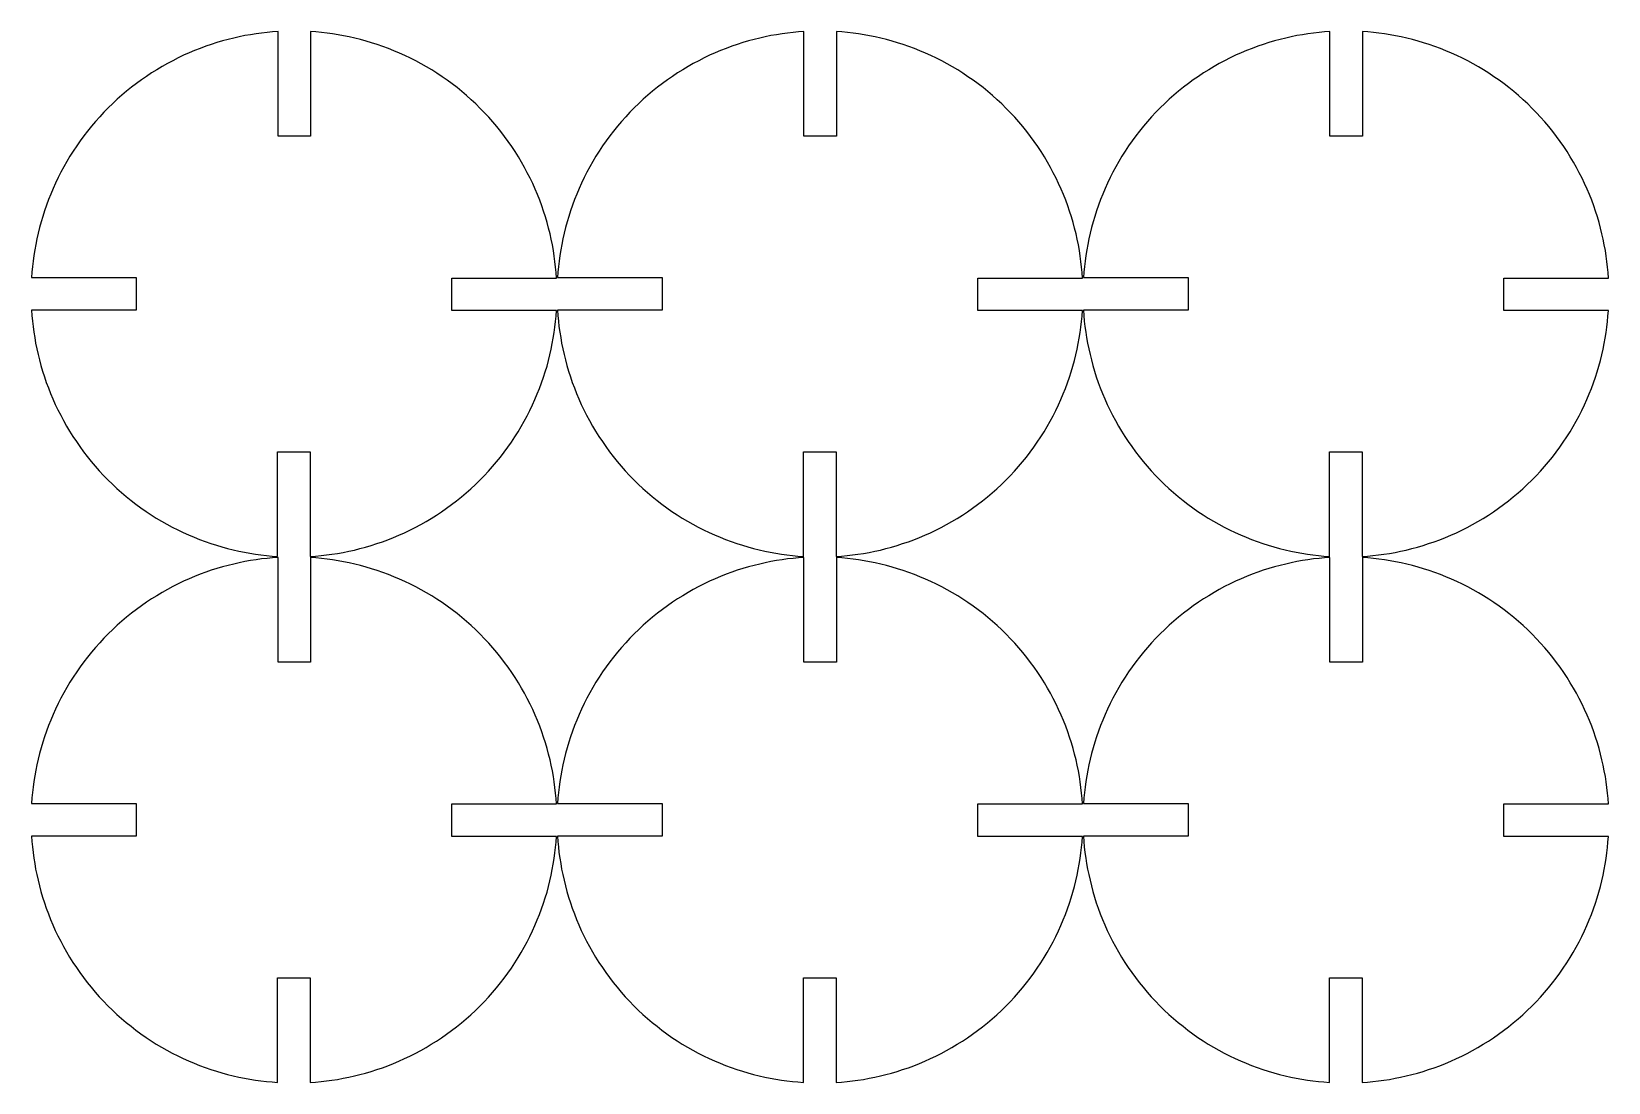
# Model space of a CAD drawing. Header units: millimetres. Extents: x -541 to 546, y 0 to 250.
# Drawn here: x -440.7 to -290.8, y 150 to 249.9 of the extents above; entities that cross this region are included whole.
import ezdxf

# ---------------------------------------------------------------- set-up
doc = ezdxf.new("R2010")
doc.units = ezdxf.units.MM
doc.header["$MEASUREMENT"] = 0
doc.layers.add('CIRCLE', color=2, linetype='Continuous')

msp = doc.modelspace()

# ---------------------------------------------------------------- linework, layer by layer
at = {"layer": 'CIRCLE'}
for points in [[(-390.81, 223.37), (-400.76, 223.37), (-400.76, 226.47), (-390.8, 226.47), (-390.84, 226.99), (-390.89, 227.51), (-390.95, 228.03), (-391.02, 228.56), (-391.1, 229.09), (-391.2, 229.62), (-391.31, 230.15), (-391.42, 230.68), (-391.56, 231.21), (-391.7, 231.75), (-391.86, 232.28), (-392.03, 232.81), (-392.21, 233.34), (-392.4, 233.87), (-392.61, 234.4), (-392.83, 234.92), (-393.07, 235.44), (-393.32, 235.96), (-393.58, 236.48), (-393.85, 236.99), (-394.13, 237.49), (-394.43, 237.99), (-394.74, 238.49), (-395.06, 238.97), (-395.4, 239.46), (-395.75, 239.93), (-396.1, 240.4), (-396.47, 240.86), (-396.85, 241.31), (-397.25, 241.75), (-397.65, 242.18), (-398.06, 242.6), (-398.48, 243.02), (-398.91, 243.42), (-399.36, 243.81), (-399.81, 244.2), (-400.26, 244.57), (-400.73, 244.93), (-401.2, 245.27), (-401.69, 245.61), (-402.17, 245.93), (-402.67, 246.25), (-403.17, 246.54), (-403.67, 246.83), (-404.18, 247.1), (-404.69, 247.37), (-405.21, 247.61), (-405.73, 247.85), (-406.26, 248.07), (-406.78, 248.28), (-407.31, 248.48), (-407.84, 248.66), (-408.38, 248.83), (-408.91, 248.99), (-409.44, 249.14), (-409.97, 249.27), (-410.51, 249.39), (-411.04, 249.5), (-411.57, 249.59), (-412.09, 249.68), (-412.62, 249.75), (-413.14, 249.81), (-413.67, 249.86), (-414.18, 249.9), (-414.18, 239.95), (-417.28, 239.95), (-417.28, 249.9), (-417.8, 249.86), (-418.32, 249.82), (-418.85, 249.76), (-419.37, 249.68), (-419.9, 249.6), (-420.43, 249.51), (-420.96, 249.4), (-421.49, 249.28), (-422.02, 249.15), (-422.56, 249.01), (-423.09, 248.85), (-423.62, 248.68), (-424.15, 248.5), (-424.68, 248.3), (-425.21, 248.09), (-425.73, 247.87), (-426.25, 247.64), (-426.77, 247.39), (-427.29, 247.13), (-427.8, 246.86), (-428.3, 246.57), (-428.8, 246.27), (-429.3, 245.96), (-429.78, 245.64), (-430.27, 245.31), (-430.74, 244.96), (-431.21, 244.6), (-431.67, 244.23), (-432.12, 243.85), (-432.56, 243.46), (-432.99, 243.06), (-433.42, 242.65), (-433.83, 242.22), (-434.23, 241.79), (-434.63, 241.35), (-435.01, 240.9), (-435.38, 240.44), (-435.74, 239.98), (-436.09, 239.5), (-436.42, 239.02), (-436.74, 238.53), (-437.06, 238.04), (-437.36, 237.54), (-437.64, 237.03), (-437.92, 236.53), (-438.18, 236.01), (-438.42, 235.49), (-438.66, 234.97), (-438.88, 234.45), (-439.09, 233.92), (-439.29, 233.39), (-439.47, 232.86), (-439.64, 232.33), (-439.8, 231.8), (-439.95, 231.26), (-440.08, 230.73), (-440.2, 230.2), (-440.31, 229.67), (-440.4, 229.14), (-440.49, 228.61), (-440.56, 228.08), (-440.62, 227.56), (-440.67, 227.04), (-440.71, 226.52), (-430.76, 226.52), (-430.76, 223.42), (-440.71, 223.42), (-440.67, 222.9), (-440.63, 222.38), (-440.57, 221.86), (-440.5, 221.33), (-440.41, 220.81), (-440.32, 220.28), (-440.21, 219.75), (-440.09, 219.21), (-439.96, 218.68), (-439.82, 218.15), (-439.66, 217.62), (-439.49, 217.08), (-439.31, 216.55), (-439.11, 216.02), (-438.9, 215.5), (-438.68, 214.97), (-438.45, 214.45), (-438.2, 213.93), (-437.94, 213.42), (-437.67, 212.91), (-437.38, 212.4), (-437.09, 211.9), (-436.78, 211.41), (-436.45, 210.92), (-436.12, 210.44), (-435.77, 209.96), (-435.41, 209.5), (-435.04, 209.04), (-434.66, 208.59), (-434.27, 208.15), (-433.87, 207.71), (-433.46, 207.29), (-433.03, 206.88), (-432.6, 206.47), (-432.16, 206.08), (-431.71, 205.7), (-431.25, 205.33), (-430.79, 204.97), (-430.31, 204.62), (-429.83, 204.28), (-429.34, 203.96), (-428.85, 203.65), (-428.35, 203.35), (-427.85, 203.06), (-427.34, 202.79), (-426.82, 202.53), (-426.3, 202.28), (-425.78, 202.05), (-425.26, 201.82), (-424.73, 201.61), (-424.2, 201.42), (-423.67, 201.23), (-423.14, 201.06), (-422.61, 200.9), (-422.08, 200.76), (-421.54, 200.63), (-421.01, 200.51), (-420.48, 200.4), (-419.95, 200.3), (-419.42, 200.22), (-418.9, 200.14), (-418.37, 200.08), (-417.85, 200.04), (-417.33, 200), (-417.33, 209.95), (-414.23, 209.95), (-414.23, 199.99), (-413.72, 200.03), (-413.19, 200.08), (-412.67, 200.14), (-412.15, 200.21), (-411.62, 200.29), (-411.09, 200.39), (-410.56, 200.49), (-410.02, 200.61), (-409.49, 200.75), (-408.96, 200.89), (-408.43, 201.05), (-407.9, 201.22), (-407.36, 201.4), (-406.84, 201.59), (-406.31, 201.8), (-405.78, 202.02), (-405.26, 202.26), (-404.74, 202.5), (-404.23, 202.76), (-403.72, 203.04), (-403.21, 203.32), (-402.71, 203.62), (-402.22, 203.93), (-401.73, 204.25), (-401.25, 204.59), (-400.78, 204.93), (-400.31, 205.29), (-399.85, 205.66), (-399.4, 206.04), (-398.96, 206.43), (-398.52, 206.84), (-398.1, 207.25), (-397.69, 207.67), (-397.28, 208.1), (-396.89, 208.54), (-396.51, 208.99), (-396.14, 209.45), (-395.78, 209.92), (-395.43, 210.39), (-395.1, 210.87), (-394.77, 211.36), (-394.46, 211.86), (-394.16, 212.35), (-393.87, 212.86), (-393.6, 213.37), (-393.34, 213.88), (-393.09, 214.4), (-392.86, 214.92), (-392.63, 215.45), (-392.42, 215.97), (-392.23, 216.5), (-392.04, 217.03), (-391.87, 217.56), (-391.71, 218.1), (-391.57, 218.63), (-391.44, 219.16), (-391.32, 219.69), (-391.21, 220.23), (-391.11, 220.76), (-391.03, 221.28), (-390.96, 221.81), (-390.9, 222.33), (-390.85, 222.85)], [(-340.81, 223.37), (-350.76, 223.37), (-350.76, 226.47), (-340.8, 226.47), (-340.84, 226.99), (-340.89, 227.51), (-340.95, 228.03), (-341.02, 228.56), (-341.1, 229.09), (-341.2, 229.62), (-341.31, 230.15), (-341.42, 230.68), (-341.56, 231.21), (-341.7, 231.75), (-341.86, 232.28), (-342.03, 232.81), (-342.21, 233.34), (-342.4, 233.87), (-342.61, 234.4), (-342.83, 234.92), (-343.07, 235.44), (-343.32, 235.96), (-343.58, 236.48), (-343.85, 236.99), (-344.13, 237.49), (-344.43, 237.99), (-344.74, 238.49), (-345.06, 238.97), (-345.4, 239.46), (-345.75, 239.93), (-346.1, 240.4), (-346.47, 240.86), (-346.85, 241.31), (-347.25, 241.75), (-347.65, 242.18), (-348.06, 242.6), (-348.48, 243.02), (-348.91, 243.42), (-349.36, 243.81), (-349.81, 244.2), (-350.26, 244.57), (-350.73, 244.93), (-351.2, 245.27), (-351.69, 245.61), (-352.17, 245.93), (-352.67, 246.25), (-353.17, 246.54), (-353.67, 246.83), (-354.18, 247.1), (-354.69, 247.37), (-355.21, 247.61), (-355.73, 247.85), (-356.26, 248.07), (-356.78, 248.28), (-357.31, 248.48), (-357.84, 248.66), (-358.38, 248.83), (-358.91, 248.99), (-359.44, 249.14), (-359.97, 249.27), (-360.51, 249.39), (-361.04, 249.5), (-361.57, 249.59), (-362.09, 249.68), (-362.62, 249.75), (-363.14, 249.81), (-363.67, 249.86), (-364.18, 249.9), (-364.18, 239.95), (-367.28, 239.95), (-367.28, 249.9), (-367.8, 249.86), (-368.32, 249.82), (-368.85, 249.76), (-369.37, 249.68), (-369.9, 249.6), (-370.43, 249.51), (-370.96, 249.4), (-371.49, 249.28), (-372.02, 249.15), (-372.56, 249.01), (-373.09, 248.85), (-373.62, 248.68), (-374.15, 248.5), (-374.68, 248.3), (-375.21, 248.09), (-375.73, 247.87), (-376.25, 247.64), (-376.77, 247.39), (-377.29, 247.13), (-377.8, 246.86), (-378.3, 246.57), (-378.8, 246.27), (-379.3, 245.96), (-379.78, 245.64), (-380.27, 245.31), (-380.74, 244.96), (-381.21, 244.6), (-381.67, 244.23), (-382.12, 243.85), (-382.56, 243.46), (-382.99, 243.06), (-383.42, 242.65), (-383.83, 242.22), (-384.23, 241.79), (-384.63, 241.35), (-385.01, 240.9), (-385.38, 240.44), (-385.74, 239.98), (-386.09, 239.5), (-386.42, 239.02), (-386.74, 238.53), (-387.06, 238.04), (-387.36, 237.54), (-387.64, 237.03), (-387.92, 236.53), (-388.18, 236.01), (-388.42, 235.49), (-388.66, 234.97), (-388.88, 234.45), (-389.09, 233.92), (-389.29, 233.39), (-389.47, 232.86), (-389.64, 232.33), (-389.8, 231.8), (-389.95, 231.26), (-390.08, 230.73), (-390.2, 230.2), (-390.31, 229.67), (-390.4, 229.14), (-390.49, 228.61), (-390.56, 228.08), (-390.62, 227.56), (-390.67, 227.04), (-390.71, 226.52), (-380.76, 226.52), (-380.76, 223.42), (-390.71, 223.42), (-390.67, 222.9), (-390.63, 222.38), (-390.57, 221.86), (-390.5, 221.33), (-390.41, 220.81), (-390.32, 220.28), (-390.21, 219.75), (-390.09, 219.21), (-389.96, 218.68), (-389.82, 218.15), (-389.66, 217.62), (-389.49, 217.08), (-389.31, 216.55), (-389.11, 216.02), (-388.9, 215.5), (-388.68, 214.97), (-388.45, 214.45), (-388.2, 213.93), (-387.94, 213.42), (-387.67, 212.91), (-387.38, 212.4), (-387.09, 211.9), (-386.78, 211.41), (-386.45, 210.92), (-386.12, 210.44), (-385.77, 209.96), (-385.41, 209.5), (-385.04, 209.04), (-384.66, 208.59), (-384.27, 208.15), (-383.87, 207.71), (-383.46, 207.29), (-383.03, 206.88), (-382.6, 206.47), (-382.16, 206.08), (-381.71, 205.7), (-381.25, 205.33), (-380.79, 204.97), (-380.31, 204.62), (-379.83, 204.28), (-379.34, 203.96), (-378.85, 203.65), (-378.35, 203.35), (-377.85, 203.06), (-377.34, 202.79), (-376.82, 202.53), (-376.3, 202.28), (-375.78, 202.05), (-375.26, 201.82), (-374.73, 201.61), (-374.2, 201.42), (-373.67, 201.23), (-373.14, 201.06), (-372.61, 200.9), (-372.08, 200.76), (-371.54, 200.63), (-371.01, 200.51), (-370.48, 200.4), (-369.95, 200.3), (-369.42, 200.22), (-368.9, 200.14), (-368.37, 200.08), (-367.85, 200.04), (-367.33, 200), (-367.33, 209.95), (-364.23, 209.95), (-364.23, 199.99), (-363.72, 200.03), (-363.19, 200.08), (-362.67, 200.14), (-362.15, 200.21), (-361.62, 200.29), (-361.09, 200.39), (-360.56, 200.49), (-360.02, 200.61), (-359.49, 200.75), (-358.96, 200.89), (-358.43, 201.05), (-357.9, 201.22), (-357.36, 201.4), (-356.84, 201.59), (-356.31, 201.8), (-355.78, 202.02), (-355.26, 202.26), (-354.74, 202.5), (-354.23, 202.76), (-353.72, 203.04), (-353.21, 203.32), (-352.71, 203.62), (-352.22, 203.93), (-351.73, 204.25), (-351.25, 204.59), (-350.78, 204.93), (-350.31, 205.29), (-349.85, 205.66), (-349.4, 206.04), (-348.96, 206.43), (-348.52, 206.84), (-348.1, 207.25), (-347.69, 207.67), (-347.28, 208.1), (-346.89, 208.54), (-346.51, 208.99), (-346.14, 209.45), (-345.78, 209.92), (-345.43, 210.39), (-345.1, 210.87), (-344.77, 211.36), (-344.46, 211.86), (-344.16, 212.35), (-343.87, 212.86), (-343.6, 213.37), (-343.34, 213.88), (-343.09, 214.4), (-342.86, 214.92), (-342.63, 215.45), (-342.42, 215.97), (-342.23, 216.5), (-342.04, 217.03), (-341.87, 217.56), (-341.71, 218.1), (-341.57, 218.63), (-341.44, 219.16), (-341.32, 219.69), (-341.21, 220.23), (-341.11, 220.76), (-341.03, 221.28), (-340.96, 221.81), (-340.9, 222.33), (-340.85, 222.85)], [(-290.81, 223.37), (-300.76, 223.37), (-300.76, 226.47), (-290.8, 226.47), (-290.84, 226.99), (-290.89, 227.51), (-290.95, 228.03), (-291.02, 228.56), (-291.1, 229.09), (-291.2, 229.62), (-291.31, 230.15), (-291.42, 230.68), (-291.56, 231.21), (-291.7, 231.75), (-291.86, 232.28), (-292.03, 232.81), (-292.21, 233.34), (-292.4, 233.87), (-292.61, 234.4), (-292.83, 234.92), (-293.07, 235.44), (-293.32, 235.96), (-293.58, 236.48), (-293.85, 236.99), (-294.13, 237.49), (-294.43, 237.99), (-294.74, 238.49), (-295.06, 238.97), (-295.4, 239.46), (-295.75, 239.93), (-296.1, 240.4), (-296.47, 240.86), (-296.85, 241.31), (-297.25, 241.75), (-297.65, 242.18), (-298.06, 242.6), (-298.48, 243.02), (-298.91, 243.42), (-299.36, 243.81), (-299.81, 244.2), (-300.26, 244.57), (-300.73, 244.93), (-301.2, 245.27), (-301.69, 245.61), (-302.17, 245.93), (-302.67, 246.25), (-303.17, 246.54), (-303.67, 246.83), (-304.18, 247.1), (-304.69, 247.37), (-305.21, 247.61), (-305.73, 247.85), (-306.26, 248.07), (-306.78, 248.28), (-307.31, 248.48), (-307.84, 248.66), (-308.38, 248.83), (-308.91, 248.99), (-309.44, 249.14), (-309.97, 249.27), (-310.51, 249.39), (-311.04, 249.5), (-311.57, 249.59), (-312.09, 249.68), (-312.62, 249.75), (-313.14, 249.81), (-313.67, 249.86), (-314.18, 249.9), (-314.18, 239.95), (-317.28, 239.95), (-317.28, 249.9), (-317.8, 249.86), (-318.32, 249.82), (-318.85, 249.76), (-319.37, 249.68), (-319.9, 249.6), (-320.43, 249.51), (-320.96, 249.4), (-321.49, 249.28), (-322.02, 249.15), (-322.56, 249.01), (-323.09, 248.85), (-323.62, 248.68), (-324.15, 248.5), (-324.68, 248.3), (-325.21, 248.09), (-325.73, 247.87), (-326.25, 247.64), (-326.77, 247.39), (-327.29, 247.13), (-327.8, 246.86), (-328.3, 246.57), (-328.8, 246.27), (-329.3, 245.96), (-329.78, 245.64), (-330.27, 245.31), (-330.74, 244.96), (-331.21, 244.6), (-331.67, 244.23), (-332.12, 243.85), (-332.56, 243.46), (-332.99, 243.06), (-333.42, 242.65), (-333.83, 242.22), (-334.23, 241.79), (-334.63, 241.35), (-335.01, 240.9), (-335.38, 240.44), (-335.74, 239.98), (-336.09, 239.5), (-336.42, 239.02), (-336.74, 238.53), (-337.06, 238.04), (-337.36, 237.54), (-337.64, 237.03), (-337.92, 236.53), (-338.18, 236.01), (-338.42, 235.49), (-338.66, 234.97), (-338.88, 234.45), (-339.09, 233.92), (-339.29, 233.39), (-339.47, 232.86), (-339.64, 232.33), (-339.8, 231.8), (-339.95, 231.26), (-340.08, 230.73), (-340.2, 230.2), (-340.31, 229.67), (-340.4, 229.14), (-340.49, 228.61), (-340.56, 228.08), (-340.62, 227.56), (-340.67, 227.04), (-340.71, 226.52), (-330.76, 226.52), (-330.76, 223.42), (-340.71, 223.42), (-340.67, 222.9), (-340.63, 222.38), (-340.57, 221.86), (-340.5, 221.33), (-340.41, 220.81), (-340.32, 220.28), (-340.21, 219.75), (-340.09, 219.21), (-339.96, 218.68), (-339.82, 218.15), (-339.66, 217.62), (-339.49, 217.08), (-339.31, 216.55), (-339.11, 216.02), (-338.9, 215.5), (-338.68, 214.97), (-338.45, 214.45), (-338.2, 213.93), (-337.94, 213.42), (-337.67, 212.91), (-337.38, 212.4), (-337.09, 211.9), (-336.78, 211.41), (-336.45, 210.92), (-336.12, 210.44), (-335.77, 209.96), (-335.41, 209.5), (-335.04, 209.04), (-334.66, 208.59), (-334.27, 208.15), (-333.87, 207.71), (-333.46, 207.29), (-333.03, 206.88), (-332.6, 206.47), (-332.16, 206.08), (-331.71, 205.7), (-331.25, 205.33), (-330.79, 204.97), (-330.31, 204.62), (-329.83, 204.28), (-329.34, 203.96), (-328.85, 203.65), (-328.35, 203.35), (-327.85, 203.06), (-327.34, 202.79), (-326.82, 202.53), (-326.3, 202.28), (-325.78, 202.05), (-325.26, 201.82), (-324.73, 201.61), (-324.2, 201.42), (-323.67, 201.23), (-323.14, 201.06), (-322.61, 200.9), (-322.08, 200.76), (-321.54, 200.63), (-321.01, 200.51), (-320.48, 200.4), (-319.95, 200.3), (-319.42, 200.22), (-318.9, 200.14), (-318.37, 200.08), (-317.85, 200.04), (-317.33, 200), (-317.33, 209.95), (-314.23, 209.95), (-314.23, 199.99), (-313.72, 200.03), (-313.19, 200.08), (-312.67, 200.14), (-312.15, 200.21), (-311.62, 200.29), (-311.09, 200.39), (-310.56, 200.49), (-310.02, 200.61), (-309.49, 200.75), (-308.96, 200.89), (-308.43, 201.05), (-307.9, 201.22), (-307.36, 201.4), (-306.84, 201.59), (-306.31, 201.8), (-305.78, 202.02), (-305.26, 202.26), (-304.74, 202.5), (-304.23, 202.76), (-303.72, 203.04), (-303.21, 203.32), (-302.71, 203.62), (-302.22, 203.93), (-301.73, 204.25), (-301.25, 204.59), (-300.78, 204.93), (-300.31, 205.29), (-299.85, 205.66), (-299.4, 206.04), (-298.96, 206.43), (-298.52, 206.84), (-298.1, 207.25), (-297.69, 207.67), (-297.28, 208.1), (-296.89, 208.54), (-296.51, 208.99), (-296.14, 209.45), (-295.78, 209.92), (-295.43, 210.39), (-295.1, 210.87), (-294.77, 211.36), (-294.46, 211.86), (-294.16, 212.35), (-293.87, 212.86), (-293.6, 213.37), (-293.34, 213.88), (-293.09, 214.4), (-292.86, 214.92), (-292.63, 215.45), (-292.42, 215.97), (-292.23, 216.5), (-292.04, 217.03), (-291.87, 217.56), (-291.71, 218.1), (-291.57, 218.63), (-291.44, 219.16), (-291.32, 219.69), (-291.21, 220.23), (-291.11, 220.76), (-291.03, 221.28), (-290.96, 221.81), (-290.9, 222.33), (-290.85, 222.85)], [(-390.81, 173.37), (-400.76, 173.37), (-400.76, 176.47), (-390.8, 176.47), (-390.84, 176.99), (-390.89, 177.51), (-390.95, 178.03), (-391.02, 178.56), (-391.1, 179.09), (-391.2, 179.62), (-391.31, 180.15), (-391.42, 180.68), (-391.56, 181.21), (-391.7, 181.75), (-391.86, 182.28), (-392.03, 182.81), (-392.21, 183.34), (-392.4, 183.87), (-392.61, 184.4), (-392.83, 184.92), (-393.07, 185.44), (-393.32, 185.96), (-393.58, 186.48), (-393.85, 186.99), (-394.13, 187.49), (-394.43, 187.99), (-394.74, 188.49), (-395.06, 188.97), (-395.4, 189.46), (-395.75, 189.93), (-396.1, 190.4), (-396.47, 190.86), (-396.85, 191.31), (-397.25, 191.75), (-397.65, 192.18), (-398.06, 192.6), (-398.48, 193.02), (-398.91, 193.42), (-399.36, 193.81), (-399.81, 194.2), (-400.26, 194.57), (-400.73, 194.93), (-401.2, 195.27), (-401.69, 195.61), (-402.17, 195.93), (-402.67, 196.25), (-403.17, 196.54), (-403.67, 196.83), (-404.18, 197.1), (-404.69, 197.37), (-405.21, 197.61), (-405.73, 197.85), (-406.26, 198.07), (-406.78, 198.28), (-407.31, 198.48), (-407.84, 198.66), (-408.38, 198.83), (-408.91, 198.99), (-409.44, 199.14), (-409.97, 199.27), (-410.51, 199.39), (-411.04, 199.5), (-411.57, 199.59), (-412.09, 199.68), (-412.62, 199.75), (-413.14, 199.81), (-413.67, 199.86), (-414.18, 199.9), (-414.18, 189.95), (-417.28, 189.95), (-417.28, 199.9), (-417.8, 199.86), (-418.32, 199.82), (-418.85, 199.76), (-419.37, 199.68), (-419.9, 199.6), (-420.43, 199.51), (-420.96, 199.4), (-421.49, 199.28), (-422.02, 199.15), (-422.56, 199.01), (-423.09, 198.85), (-423.62, 198.68), (-424.15, 198.5), (-424.68, 198.3), (-425.21, 198.09), (-425.73, 197.87), (-426.25, 197.64), (-426.77, 197.39), (-427.29, 197.13), (-427.8, 196.86), (-428.3, 196.57), (-428.8, 196.27), (-429.3, 195.96), (-429.78, 195.64), (-430.27, 195.31), (-430.74, 194.96), (-431.21, 194.6), (-431.67, 194.23), (-432.12, 193.85), (-432.56, 193.46), (-432.99, 193.06), (-433.42, 192.65), (-433.83, 192.22), (-434.23, 191.79), (-434.63, 191.35), (-435.01, 190.9), (-435.38, 190.44), (-435.74, 189.98), (-436.09, 189.5), (-436.42, 189.02), (-436.74, 188.53), (-437.06, 188.04), (-437.36, 187.54), (-437.64, 187.03), (-437.92, 186.53), (-438.18, 186.01), (-438.42, 185.49), (-438.66, 184.97), (-438.88, 184.45), (-439.09, 183.92), (-439.29, 183.39), (-439.47, 182.86), (-439.64, 182.33), (-439.8, 181.8), (-439.95, 181.26), (-440.08, 180.73), (-440.2, 180.2), (-440.31, 179.67), (-440.4, 179.14), (-440.49, 178.61), (-440.56, 178.08), (-440.62, 177.56), (-440.67, 177.04), (-440.71, 176.52), (-430.76, 176.52), (-430.76, 173.42), (-440.71, 173.42), (-440.67, 172.9), (-440.63, 172.38), (-440.57, 171.86), (-440.5, 171.33), (-440.41, 170.81), (-440.32, 170.28), (-440.21, 169.75), (-440.09, 169.21), (-439.96, 168.68), (-439.82, 168.15), (-439.66, 167.62), (-439.49, 167.08), (-439.31, 166.55), (-439.11, 166.02), (-438.9, 165.5), (-438.68, 164.97), (-438.45, 164.45), (-438.2, 163.93), (-437.94, 163.42), (-437.67, 162.91), (-437.38, 162.4), (-437.09, 161.9), (-436.78, 161.41), (-436.45, 160.92), (-436.12, 160.44), (-435.77, 159.96), (-435.41, 159.5), (-435.04, 159.04), (-434.66, 158.59), (-434.27, 158.15), (-433.87, 157.71), (-433.46, 157.29), (-433.03, 156.88), (-432.6, 156.47), (-432.16, 156.08), (-431.71, 155.7), (-431.25, 155.33), (-430.79, 154.97), (-430.31, 154.62), (-429.83, 154.28), (-429.34, 153.96), (-428.85, 153.65), (-428.35, 153.35), (-427.85, 153.06), (-427.34, 152.79), (-426.82, 152.53), (-426.3, 152.28), (-425.78, 152.05), (-425.26, 151.82), (-424.73, 151.61), (-424.2, 151.42), (-423.67, 151.23), (-423.14, 151.06), (-422.61, 150.9), (-422.08, 150.76), (-421.54, 150.63), (-421.01, 150.51), (-420.48, 150.4), (-419.95, 150.3), (-419.42, 150.22), (-418.9, 150.14), (-418.37, 150.08), (-417.85, 150.04), (-417.33, 150), (-417.33, 159.95), (-414.23, 159.95), (-414.23, 149.99), (-413.72, 150.03), (-413.19, 150.08), (-412.67, 150.14), (-412.15, 150.21), (-411.62, 150.29), (-411.09, 150.39), (-410.56, 150.49), (-410.02, 150.61), (-409.49, 150.75), (-408.96, 150.89), (-408.43, 151.05), (-407.9, 151.22), (-407.36, 151.4), (-406.84, 151.59), (-406.31, 151.8), (-405.78, 152.02), (-405.26, 152.26), (-404.74, 152.5), (-404.23, 152.76), (-403.72, 153.04), (-403.21, 153.32), (-402.71, 153.62), (-402.22, 153.93), (-401.73, 154.25), (-401.25, 154.59), (-400.78, 154.93), (-400.31, 155.29), (-399.85, 155.66), (-399.4, 156.04), (-398.96, 156.43), (-398.52, 156.84), (-398.1, 157.25), (-397.69, 157.67), (-397.28, 158.1), (-396.89, 158.54), (-396.51, 158.99), (-396.14, 159.45), (-395.78, 159.92), (-395.43, 160.39), (-395.1, 160.87), (-394.77, 161.36), (-394.46, 161.86), (-394.16, 162.35), (-393.87, 162.86), (-393.6, 163.37), (-393.34, 163.88), (-393.09, 164.4), (-392.86, 164.92), (-392.63, 165.45), (-392.42, 165.97), (-392.23, 166.5), (-392.04, 167.03), (-391.87, 167.56), (-391.71, 168.1), (-391.57, 168.63), (-391.44, 169.16), (-391.32, 169.69), (-391.21, 170.23), (-391.11, 170.76), (-391.03, 171.28), (-390.96, 171.81), (-390.9, 172.33), (-390.85, 172.85)], [(-340.81, 173.37), (-350.76, 173.37), (-350.76, 176.47), (-340.8, 176.47), (-340.84, 176.99), (-340.89, 177.51), (-340.95, 178.03), (-341.02, 178.56), (-341.1, 179.09), (-341.2, 179.62), (-341.31, 180.15), (-341.42, 180.68), (-341.56, 181.21), (-341.7, 181.75), (-341.86, 182.28), (-342.03, 182.81), (-342.21, 183.34), (-342.4, 183.87), (-342.61, 184.4), (-342.83, 184.92), (-343.07, 185.44), (-343.32, 185.96), (-343.58, 186.48), (-343.85, 186.99), (-344.13, 187.49), (-344.43, 187.99), (-344.74, 188.49), (-345.06, 188.97), (-345.4, 189.46), (-345.75, 189.93), (-346.1, 190.4), (-346.47, 190.86), (-346.85, 191.31), (-347.25, 191.75), (-347.65, 192.18), (-348.06, 192.6), (-348.48, 193.02), (-348.91, 193.42), (-349.36, 193.81), (-349.81, 194.2), (-350.26, 194.57), (-350.73, 194.93), (-351.2, 195.27), (-351.69, 195.61), (-352.17, 195.93), (-352.67, 196.25), (-353.17, 196.54), (-353.67, 196.83), (-354.18, 197.1), (-354.69, 197.37), (-355.21, 197.61), (-355.73, 197.85), (-356.26, 198.07), (-356.78, 198.28), (-357.31, 198.48), (-357.84, 198.66), (-358.38, 198.83), (-358.91, 198.99), (-359.44, 199.14), (-359.97, 199.27), (-360.51, 199.39), (-361.04, 199.5), (-361.57, 199.59), (-362.09, 199.68), (-362.62, 199.75), (-363.14, 199.81), (-363.67, 199.86), (-364.18, 199.9), (-364.18, 189.95), (-367.28, 189.95), (-367.28, 199.9), (-367.8, 199.86), (-368.32, 199.82), (-368.85, 199.76), (-369.37, 199.68), (-369.9, 199.6), (-370.43, 199.51), (-370.96, 199.4), (-371.49, 199.28), (-372.02, 199.15), (-372.56, 199.01), (-373.09, 198.85), (-373.62, 198.68), (-374.15, 198.5), (-374.68, 198.3), (-375.21, 198.09), (-375.73, 197.87), (-376.25, 197.64), (-376.77, 197.39), (-377.29, 197.13), (-377.8, 196.86), (-378.3, 196.57), (-378.8, 196.27), (-379.3, 195.96), (-379.78, 195.64), (-380.27, 195.31), (-380.74, 194.96), (-381.21, 194.6), (-381.67, 194.23), (-382.12, 193.85), (-382.56, 193.46), (-382.99, 193.06), (-383.42, 192.65), (-383.83, 192.22), (-384.23, 191.79), (-384.63, 191.35), (-385.01, 190.9), (-385.38, 190.44), (-385.74, 189.98), (-386.09, 189.5), (-386.42, 189.02), (-386.74, 188.53), (-387.06, 188.04), (-387.36, 187.54), (-387.64, 187.03), (-387.92, 186.53), (-388.18, 186.01), (-388.42, 185.49), (-388.66, 184.97), (-388.88, 184.45), (-389.09, 183.92), (-389.29, 183.39), (-389.47, 182.86), (-389.64, 182.33), (-389.8, 181.8), (-389.95, 181.26), (-390.08, 180.73), (-390.2, 180.2), (-390.31, 179.67), (-390.4, 179.14), (-390.49, 178.61), (-390.56, 178.08), (-390.62, 177.56), (-390.67, 177.04), (-390.71, 176.52), (-380.76, 176.52), (-380.76, 173.42), (-390.71, 173.42), (-390.67, 172.9), (-390.63, 172.38), (-390.57, 171.86), (-390.5, 171.33), (-390.41, 170.81), (-390.32, 170.28), (-390.21, 169.75), (-390.09, 169.21), (-389.96, 168.68), (-389.82, 168.15), (-389.66, 167.62), (-389.49, 167.08), (-389.31, 166.55), (-389.11, 166.02), (-388.9, 165.5), (-388.68, 164.97), (-388.45, 164.45), (-388.2, 163.93), (-387.94, 163.42), (-387.67, 162.91), (-387.38, 162.4), (-387.09, 161.9), (-386.78, 161.41), (-386.45, 160.92), (-386.12, 160.44), (-385.77, 159.96), (-385.41, 159.5), (-385.04, 159.04), (-384.66, 158.59), (-384.27, 158.15), (-383.87, 157.71), (-383.46, 157.29), (-383.03, 156.88), (-382.6, 156.47), (-382.16, 156.08), (-381.71, 155.7), (-381.25, 155.33), (-380.79, 154.97), (-380.31, 154.62), (-379.83, 154.28), (-379.34, 153.96), (-378.85, 153.65), (-378.35, 153.35), (-377.85, 153.06), (-377.34, 152.79), (-376.82, 152.53), (-376.3, 152.28), (-375.78, 152.05), (-375.26, 151.82), (-374.73, 151.61), (-374.2, 151.42), (-373.67, 151.23), (-373.14, 151.06), (-372.61, 150.9), (-372.08, 150.76), (-371.54, 150.63), (-371.01, 150.51), (-370.48, 150.4), (-369.95, 150.3), (-369.42, 150.22), (-368.9, 150.14), (-368.37, 150.08), (-367.85, 150.04), (-367.33, 150), (-367.33, 159.95), (-364.23, 159.95), (-364.23, 149.99), (-363.72, 150.03), (-363.19, 150.08), (-362.67, 150.14), (-362.15, 150.21), (-361.62, 150.29), (-361.09, 150.39), (-360.56, 150.49), (-360.02, 150.61), (-359.49, 150.75), (-358.96, 150.89), (-358.43, 151.05), (-357.9, 151.22), (-357.36, 151.4), (-356.84, 151.59), (-356.31, 151.8), (-355.78, 152.02), (-355.26, 152.26), (-354.74, 152.5), (-354.23, 152.76), (-353.72, 153.04), (-353.21, 153.32), (-352.71, 153.62), (-352.22, 153.93), (-351.73, 154.25), (-351.25, 154.59), (-350.78, 154.93), (-350.31, 155.29), (-349.85, 155.66), (-349.4, 156.04), (-348.96, 156.43), (-348.52, 156.84), (-348.1, 157.25), (-347.69, 157.67), (-347.28, 158.1), (-346.89, 158.54), (-346.51, 158.99), (-346.14, 159.45), (-345.78, 159.92), (-345.43, 160.39), (-345.1, 160.87), (-344.77, 161.36), (-344.46, 161.86), (-344.16, 162.35), (-343.87, 162.86), (-343.6, 163.37), (-343.34, 163.88), (-343.09, 164.4), (-342.86, 164.92), (-342.63, 165.45), (-342.42, 165.97), (-342.23, 166.5), (-342.04, 167.03), (-341.87, 167.56), (-341.71, 168.1), (-341.57, 168.63), (-341.44, 169.16), (-341.32, 169.69), (-341.21, 170.23), (-341.11, 170.76), (-341.03, 171.28), (-340.96, 171.81), (-340.9, 172.33), (-340.85, 172.85)], [(-290.81, 173.37), (-300.76, 173.37), (-300.76, 176.47), (-290.8, 176.47), (-290.84, 176.99), (-290.89, 177.51), (-290.95, 178.03), (-291.02, 178.56), (-291.1, 179.09), (-291.2, 179.62), (-291.31, 180.15), (-291.42, 180.68), (-291.56, 181.21), (-291.7, 181.75), (-291.86, 182.28), (-292.03, 182.81), (-292.21, 183.34), (-292.4, 183.87), (-292.61, 184.4), (-292.83, 184.92), (-293.07, 185.44), (-293.32, 185.96), (-293.58, 186.48), (-293.85, 186.99), (-294.13, 187.49), (-294.43, 187.99), (-294.74, 188.49), (-295.06, 188.97), (-295.4, 189.46), (-295.75, 189.93), (-296.1, 190.4), (-296.47, 190.86), (-296.85, 191.31), (-297.25, 191.75), (-297.65, 192.18), (-298.06, 192.6), (-298.48, 193.02), (-298.91, 193.42), (-299.36, 193.81), (-299.81, 194.2), (-300.26, 194.57), (-300.73, 194.93), (-301.2, 195.27), (-301.69, 195.61), (-302.17, 195.93), (-302.67, 196.25), (-303.17, 196.54), (-303.67, 196.83), (-304.18, 197.1), (-304.69, 197.37), (-305.21, 197.61), (-305.73, 197.85), (-306.26, 198.07), (-306.78, 198.28), (-307.31, 198.48), (-307.84, 198.66), (-308.38, 198.83), (-308.91, 198.99), (-309.44, 199.14), (-309.97, 199.27), (-310.51, 199.39), (-311.04, 199.5), (-311.57, 199.59), (-312.09, 199.68), (-312.62, 199.75), (-313.14, 199.81), (-313.67, 199.86), (-314.18, 199.9), (-314.18, 189.95), (-317.28, 189.95), (-317.28, 199.9), (-317.8, 199.86), (-318.32, 199.82), (-318.85, 199.76), (-319.37, 199.68), (-319.9, 199.6), (-320.43, 199.51), (-320.96, 199.4), (-321.49, 199.28), (-322.02, 199.15), (-322.56, 199.01), (-323.09, 198.85), (-323.62, 198.68), (-324.15, 198.5), (-324.68, 198.3), (-325.21, 198.09), (-325.73, 197.87), (-326.25, 197.64), (-326.77, 197.39), (-327.29, 197.13), (-327.8, 196.86), (-328.3, 196.57), (-328.8, 196.27), (-329.3, 195.96), (-329.78, 195.64), (-330.27, 195.31), (-330.74, 194.96), (-331.21, 194.6), (-331.67, 194.23), (-332.12, 193.85), (-332.56, 193.46), (-332.99, 193.06), (-333.42, 192.65), (-333.83, 192.22), (-334.23, 191.79), (-334.63, 191.35), (-335.01, 190.9), (-335.38, 190.44), (-335.74, 189.98), (-336.09, 189.5), (-336.42, 189.02), (-336.74, 188.53), (-337.06, 188.04), (-337.36, 187.54), (-337.64, 187.03), (-337.92, 186.53), (-338.18, 186.01), (-338.42, 185.49), (-338.66, 184.97), (-338.88, 184.45), (-339.09, 183.92), (-339.29, 183.39), (-339.47, 182.86), (-339.64, 182.33), (-339.8, 181.8), (-339.95, 181.26), (-340.08, 180.73), (-340.2, 180.2), (-340.31, 179.67), (-340.4, 179.14), (-340.49, 178.61), (-340.56, 178.08), (-340.62, 177.56), (-340.67, 177.04), (-340.71, 176.52), (-330.76, 176.52), (-330.76, 173.42), (-340.71, 173.42), (-340.67, 172.9), (-340.63, 172.38), (-340.57, 171.86), (-340.5, 171.33), (-340.41, 170.81), (-340.32, 170.28), (-340.21, 169.75), (-340.09, 169.21), (-339.96, 168.68), (-339.82, 168.15), (-339.66, 167.62), (-339.49, 167.08), (-339.31, 166.55), (-339.11, 166.02), (-338.9, 165.5), (-338.68, 164.97), (-338.45, 164.45), (-338.2, 163.93), (-337.94, 163.42), (-337.67, 162.91), (-337.38, 162.4), (-337.09, 161.9), (-336.78, 161.41), (-336.45, 160.92), (-336.12, 160.44), (-335.77, 159.96), (-335.41, 159.5), (-335.04, 159.04), (-334.66, 158.59), (-334.27, 158.15), (-333.87, 157.71), (-333.46, 157.29), (-333.03, 156.88), (-332.6, 156.47), (-332.16, 156.08), (-331.71, 155.7), (-331.25, 155.33), (-330.79, 154.97), (-330.31, 154.62), (-329.83, 154.28), (-329.34, 153.96), (-328.85, 153.65), (-328.35, 153.35), (-327.85, 153.06), (-327.34, 152.79), (-326.82, 152.53), (-326.3, 152.28), (-325.78, 152.05), (-325.26, 151.82), (-324.73, 151.61), (-324.2, 151.42), (-323.67, 151.23), (-323.14, 151.06), (-322.61, 150.9), (-322.08, 150.76), (-321.54, 150.63), (-321.01, 150.51), (-320.48, 150.4), (-319.95, 150.3), (-319.42, 150.22), (-318.9, 150.14), (-318.37, 150.08), (-317.85, 150.04), (-317.33, 150), (-317.33, 159.95), (-314.23, 159.95), (-314.23, 149.99), (-313.72, 150.03), (-313.19, 150.08), (-312.67, 150.14), (-312.15, 150.21), (-311.62, 150.29), (-311.09, 150.39), (-310.56, 150.49), (-310.02, 150.61), (-309.49, 150.75), (-308.96, 150.89), (-308.43, 151.05), (-307.9, 151.22), (-307.36, 151.4), (-306.84, 151.59), (-306.31, 151.8), (-305.78, 152.02), (-305.26, 152.26), (-304.74, 152.5), (-304.23, 152.76), (-303.72, 153.04), (-303.21, 153.32), (-302.71, 153.62), (-302.22, 153.93), (-301.73, 154.25), (-301.25, 154.59), (-300.78, 154.93), (-300.31, 155.29), (-299.85, 155.66), (-299.4, 156.04), (-298.96, 156.43), (-298.52, 156.84), (-298.1, 157.25), (-297.69, 157.67), (-297.28, 158.1), (-296.89, 158.54), (-296.51, 158.99), (-296.14, 159.45), (-295.78, 159.92), (-295.43, 160.39), (-295.1, 160.87), (-294.77, 161.36), (-294.46, 161.86), (-294.16, 162.35), (-293.87, 162.86), (-293.6, 163.37), (-293.34, 163.88), (-293.09, 164.4), (-292.86, 164.92), (-292.63, 165.45), (-292.42, 165.97), (-292.23, 166.5), (-292.04, 167.03), (-291.87, 167.56), (-291.71, 168.1), (-291.57, 168.63), (-291.44, 169.16), (-291.32, 169.69), (-291.21, 170.23), (-291.11, 170.76), (-291.03, 171.28), (-290.96, 171.81), (-290.9, 172.33), (-290.85, 172.85)]]:
    msp.add_lwpolyline(points, close=True, dxfattribs=at)

doc.saveas('drawing.dxf')
